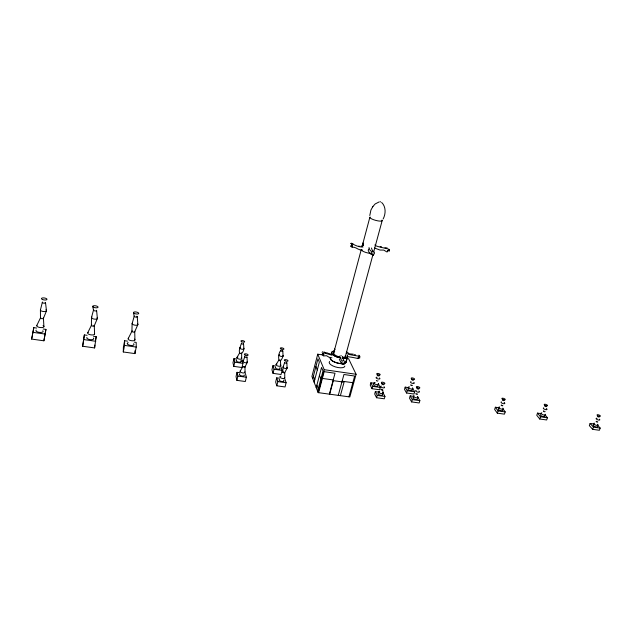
<?xml version="1.0" encoding="UTF-8"?>
<svg xmlns="http://www.w3.org/2000/svg" width="632" height="632" viewBox="0 0 632 632"><rect width="100%" height="100%" fill="white"/><g stroke="black" fill="none" stroke-linecap="round" stroke-linejoin="round"><path stroke-width="0.95" d="M284.748 377.999L284.755 372.603L287.133 368.061M91.403 325.377L91.49 317.564L93.496 310.099L92.707 306.354M358.644 358.02L358.478 358.036M134.261 342.11L136.188 342.386L136.228 347.063L134.948 353.604L123.287 351.969L124.544 345.396L124.63 340.727L127.522 341.138M123.287 351.969L123.382 347.237L124.63 340.727M131.922 331.334L132.12 323.631L134.205 316.269L133.494 312.571M243.897 348.904C242.822 355.532 237.553 354.994 239.868 348.098M322.62 354.821L322.589 354.228M282.765 372.106L283.049 367.034L284.708 362.428A1.106 0.435 13.7 0 0 286.075 363.187A1.106 0.435 13.7 0 0 286.62 362.594M351.037 246.599C350.27 244.742 351.763 247.618 351.1 245.808M241.614 353.391L241.266 352.956M373.678 254.38L373.37 255.36L373.18 254.435M87.09 335.323L84.364 334.928L82.658 346.249L94.595 347.932L96.19 336.635L93.465 336.24M344.053 363.669L343.769 364.569L343.618 363.55M94.595 347.932L94.84 345.096M369.791 215.528L370.913 210.061L372.88 206.49M362.365 246.164L363.052 242.893M82.658 346.249L84.364 334.928M334.162 351.7L334.565 348.911L335.023 349.749M43.142 328.995L45.946 329.398L43.892 340.798L31.6 339.068L33.773 327.645L36.585 328.048M32.864 333.396L33.773 327.645M43.892 340.798L45.946 329.398M95.685 339.447L96.19 336.635M358.984 356.819L358.707 357.412M236.66 359.039L233.943 358.644L232.979 362.8L233.777 366.355L241.969 367.508L242.949 363.345L242.088 359.813L241.701 361.472M233.777 366.355L234.741 362.175L233.943 358.644M239.836 372.714L237.04 372.319L236.044 376.577L236.882 380.353L245.327 381.515L246.338 377.241L245.429 373.488M31.6 339.068L32.485 335.3M236.882 380.353L237.885 376.072L237.04 372.319M275.607 366.054L272.945 365.675L271.942 369.783L273.024 373.362L281.058 374.492L282.085 370.376L280.932 366.821M273.024 373.362L274.043 369.23L272.945 365.675M279.431 378.228L276.705 377.849L275.663 382.044L276.808 385.82L285.048 386.95L286.114 382.739L284.89 378.987M276.808 385.82L277.859 381.594L276.705 377.849M42.336 302.349L40.424 309.949L40.48 317.888L36.719 325.638M322.565 354.9L317.738 354.189L311.924 376.475L318.141 392.614L349.828 396.943L356.093 374.27L348.619 358.771L346.692 358.486M312.761 378.647L317.959 358.763L319.35 362.128L314.104 382.131M316.229 387.645L321.546 367.453L322.999 370.945L317.627 391.271M318.141 392.614L324.208 369.68L317.738 354.189M318.599 392.677L324.161 371.671L335.023 373.228L329.398 394.147M333.68 353.122L361.259 249.585M362.018 246.741L369.846 217.337M369.001 247.554L369.831 249.956L371.979 252.026L371.474 253.835A1.572 1.422 -29.9 0 1 371.371 253.669C370.692 255.897 371.284 252.8 369.388 252.808L368.353 250.714A1.556 1.414 -31.5 0 1 368.219 250.477L368.606 249.016M329.667 394.186L333.309 380.646L344.077 382.163L340.395 395.656M345.483 356.085L372.959 254.617M373.733 251.773L382.194 220.521M347.426 356.574L345.965 361.978A8.082 3.026 15 0 1 344.717 363.234M346.154 362.025L347.624 356.622M338.27 395.363L343.942 374.5L354.671 376.04L348.935 396.817M350.515 243.565L351.274 243.209M374.642 383.324L370.881 382.795L370.226 385.093L372.035 388.696L379.619 389.762L380.274 387.448L378.41 383.861M372.035 388.696L372.69 386.381L370.881 382.795M379.184 392.188L375.353 391.65L374.681 393.997L376.561 397.733L384.272 398.792L384.951 396.446L383.016 392.725M376.561 397.733L377.233 395.379L375.353 391.65M408.872 387.661L405.191 387.139L404.519 389.407L406.558 393.001L413.968 394.036L414.647 391.761L412.554 388.182M406.558 393.001L407.237 390.71L405.191 387.139M413.944 396.414L410.2 395.885L409.512 398.2L411.622 401.92L419.158 402.955L419.861 400.641L417.689 396.935M411.622 401.92L412.317 399.598L410.2 395.885M411.732 379.579L412.712 380.33L413.66 380.061M498.917 407.727L495.377 407.229L494.635 409.465L497.321 413.162L504.447 414.15L505.197 411.906L503.001 408.959M497.321 413.162L498.071 410.918L495.377 407.229M239.883 347.892L241.424 343.334M243.178 361.33L244.782 356.661M388.475 249.917L389.517 250.999L387.613 250.588L387.685 251.591L386.934 251.986L383.774 250.09L379.974 250.035L374.5 248.013M540.968 413.597L537.524 413.115L536.766 415.311L539.72 419.008L546.648 419.964L547.423 417.76L545.013 414.813M539.72 419.008L540.486 416.796L537.524 413.115M280.703 350.555C276.65 355.374 279.123 367.374 283.081 356.061M593.962 423.969L590.13 423.44L589.332 425.605L592.642 429.333L599.381 430.258L600.187 428.085L597.39 424.988M592.642 429.333L593.448 427.153L590.13 423.44M382.684 389.778C382.494 390.9 379.627 389.115 381.531 389.209M134.679 331.879L137.784 324.761M383.15 218.972C385.868 213.893 386.073 206.632 381.633 202.445M87.769 332.661L91.466 325.243M128.225 338.523L131.97 331.2M244.963 366.987L247.317 362.373M358.534 357.491L358.06 357.831A1.485 0.632 -72.9 0 1 357.941 357.902M236.913 357.522L239.662 352.901M240.113 371.221L242.949 366.473M276.05 364.593L279.02 359.861M597.501 416.251L598.37 417.025L599.381 416.915M372.635 206.798L375.155 203.946L379.224 201.892M373.804 252.097C375.147 251.892 374.018 254.87 373.788 253.953M387.953 250.58L387.613 250.683A1.54 0.648 -69.8 0 1 387.298 250.896M363.131 243.952L362.91 244.173A1.509 1.145 -9.5 0 0 363.029 244.339M376.348 380.393L377.122 381.167L377.968 380.804M339.842 356.029C339.471 358.384 343.373 361.615 341.904 362.389C341.691 365.991 340.853 361.638 339.313 359.387M363.155 244.805L362.823 245.042A1.525 1.43 -42.3 0 0 363.123 245.406M380.164 201.924L380.638 201.742M596.371 421.228C595.226 421.655 598.52 422.753 597.643 421.678M342.852 360.469L343.089 360.485M544.997 405.744C543.662 406.147 547.201 407.395 546.364 406.234M501.46 404.914C500.125 405.278 503.428 406.487 502.74 405.373M334.62 351.463L334.454 351.479A1.446 1.051 25.8 0 1 334.66 351.353A1.469 1.335 -30 0 1 334.533 351.195L334.494 351.108M502.74 399.724C501.223 400.23 505.339 401.367 503.941 400.088M416.18 393.467C414.663 393.776 417.989 395.095 417.468 393.933M411.045 384.73C409.678 384.967 412.388 386.247 412.412 385.307M331.231 354.118L329.217 353.778M331.911 355.176L323.473 352.759L322.747 353.446L323.813 353.975L322.454 354.094L323.837 354.568L323.418 355.942L326.57 355.729L328.988 357.214L331.918 357.854M361.022 246.148L362.262 246.117M363.037 246.954C359.592 247.341 356.14 245.722 353.32 244.339C349.385 242.917 353.399 246.046 351.202 245.429C351.605 245.903 352.482 246.022 351.795 247.357C355.611 246.101 358.312 250.77 362.389 249.964M381.452 246.701L380.148 246.67M371.9 253.701L371.474 253.835M322.818 351.708L322.083 352.3M543.86 410.871C542.375 410.863 544.847 412.372 545.116 411.535M363.068 245.453L362.713 245.421A1.501 0.964 24.8 0 1 363.131 245.271M353.328 354.165L349.725 353.888M593.448 427.153L600.187 428.085M498.071 410.918L505.197 411.906M540.486 416.796L547.423 417.76M412.317 399.598L419.861 400.641M237.885 376.072L246.338 377.241M277.859 381.594L286.114 382.739M377.233 395.379L384.951 396.446M322.375 378.418L333.214 379.943M342.117 381.199L352.83 382.716M407.237 390.71L414.647 391.761M372.69 386.381L380.274 387.448M32.674 332.298L44.991 334.052M83.835 339.589L95.795 341.296M124.544 345.396L136.228 347.063M234.741 362.175L242.949 363.345M274.043 369.23L282.085 370.376M324.208 369.68L356.093 374.27M327.51 352.933L325.046 352.64M387.124 247.918L384.92 247.784M358.731 246.085L359.3 246.18M374.863 244.94C375.937 247.357 394.581 249.087 388.301 250.335M351.637 243.28L352.98 243.691M347.087 356.622C350.792 357.041 355.224 357.815 358.194 358.62C356.914 356.827 361.867 358.818 358.779 357.443C364.933 355.958 347.181 355.429 346.241 353.043M355.54 354.908L354.497 354.512M358.747 355.231L359.624 355.555M324.066 351.929L324.698 352.372M345.317 355.8L345.894 356.061M346.731 352.008L348.113 352.719M348.501 353.383L349.085 353.683M280.379 360.058L280.766 365.778M328.379 353.272L328.798 353.549M371.466 248.013L372.311 250.414L373.623 251.812M351.597 245.556L352.206 246.156A1.556 0.561 -77.8 0 1 351.992 246.322M323.26 354.26L323.671 354.671A1.501 0.529 -80.3 0 1 323.576 354.742M344.124 362.673L344.266 362.863A1.509 1.446 -79 0 1 344.021 363.045M342.244 356.385C342.568 358.826 346.131 363.803 344.124 363.187M315.913 366.568L317.288 369.989M319.46 375.384L320.89 378.931M313.409 376.166L314.76 379.642M316.893 385.133L318.299 388.743M352 245.003L352.071 245.295A1.548 0.656 -50.3 0 1 351.858 245.39M323.473 353.596L323.537 353.888A1.493 0.695 -53.4 0 1 323.331 353.96M382.716 389.889L383.134 393.072M45.528 302.831L46.492 310.849L43.434 318.323L43.916 326.681M96.601 310.573L97.383 318.449L94.271 325.796L94.595 334.012M137.231 316.727L137.871 324.493M243.541 343.761L243.905 348.69M246.962 357.096L247.325 362.152M282.788 350.973L283.073 355.848M286.841 362.855L287.125 367.832M342.062 363.368L342.062 363.432A1.517 1.303 -21.7 0 1 341.809 363.068M134.727 331.745L134.932 339.842M241.622 353.288L241.701 358.47M244.971 366.876L245.042 372.185M134.932 350.768L134.948 353.604M344.835 366.125A8.066 3.057 15 0 1 335.545 366.955A8.066 3.057 15 0 1 329.588 361.496M341.691 363.629A8.082 3.026 15 0 1 330.433 358.889M347.442 355.761A8.295 3.065 15 0 1 341.936 358.186M340.553 357.981A8.295 3.065 15 0 1 332.235 354.236A8.295 3.065 15 0 1 334.241 351.037M345.981 361.156A8.279 3.105 15 0 1 344.882 363.313M341.778 363.716A8.279 3.105 15 0 1 333.704 361.702A8.279 3.105 15 0 1 330.102 357.996M347.26 355.729A8.098 2.986 15 0 1 343.16 358.186M340.53 357.902A8.098 2.986 15 0 1 332.408 354.244A8.098 2.986 15 0 1 334.368 351.123M345.356 355.453A6.091 2.244 15 0 1 342.268 357.293M339.258 356.851A6.091 2.244 15 0 1 333.98 352.593M382.005 220.078A6.383 1.469 15.1 0 1 375.906 220.434A6.383 1.469 15.1 0 1 370.099 217.005M370.297 253.4A6.312 1.667 15 0 1 361.417 250.075M279.542 367.903A2.433 0.964 13.5 0 1 279.297 369.183A2.433 0.964 13.5 0 1 276.089 368.551A2.433 0.964 13.5 0 1 275.781 367.168M280.276 364.956A2.433 0.956 13.5 0 1 279.873 366.252A2.433 0.956 13.5 0 1 276.54 365.415A2.433 0.956 13.5 0 1 276.95 364.119M282.931 355.618A2.046 0.782 13.6 0 1 282.188 356.456A2.046 0.782 13.6 0 1 279.628 355.816A2.046 0.782 13.6 0 1 279.494 354.75M282.141 350.507A1.074 0.411 13.6 0 1 282.686 351.202A1.074 0.411 13.6 0 1 281.193 351.06A1.074 0.411 13.6 0 1 280.908 350.397M284.74 377.731A2.496 1.011 13.7 0 1 283.097 378.529A2.496 1.011 13.7 0 1 280.181 377.454A2.496 1.011 13.7 0 1 280.821 376.277M284.748 372.493A1.027 0.411 13.7 0 1 283.642 372.746A1.027 0.411 13.7 0 1 282.828 372.011M282.954 371.94A1.027 0.411 13.7 0 1 283.365 371.885M283.484 380.148A2.496 1.019 13.6 0 1 283.239 381.507A2.496 1.019 13.6 0 1 279.944 380.859A2.496 1.019 13.6 0 1 279.62 379.398M286.699 367.342A2.101 0.83 13.7 0 1 286.501 368.448A2.101 0.83 13.7 0 1 283.728 367.903A2.101 0.83 13.7 0 1 283.444 366.702M244.165 374.942A2.536 1.035 12.5 0 1 243.13 376.04A2.536 1.035 12.5 0 1 239.97 375.25A2.536 1.035 12.5 0 1 239.923 373.883M244.908 366.75A1.043 0.419 12.6 0 1 243.928 367.153A1.043 0.419 12.6 0 1 243.028 366.386M246.938 361.662A2.133 0.845 12.6 0 1 246.63 362.768A2.133 0.845 12.6 0 1 243.794 362.207A2.133 0.845 12.6 0 1 243.62 361.006M246.757 356.843A1.122 0.442 12.7 0 1 246.662 357.396A1.122 0.442 12.7 0 1 245.256 357.199A1.122 0.442 12.7 0 1 244.861 356.567M244.884 371.885A2.536 1.027 12.6 0 1 243.849 372.975A2.536 1.027 12.6 0 1 240.697 372.185A2.536 1.027 12.6 0 1 240.642 370.818M240.555 360.888A2.457 0.98 12.5 0 1 240.176 362.152A2.457 0.98 12.5 0 1 236.921 361.512A2.457 0.98 12.5 0 1 236.739 360.137M241.25 357.91A2.465 0.972 12.5 0 1 240.713 359.189A2.465 0.972 12.5 0 1 237.34 358.336A2.465 0.972 12.5 0 1 237.885 357.056M243.344 343.516A1.09 0.411 12.6 0 1 243.178 344.053A1.09 0.411 12.6 0 1 241.74 343.769A1.09 0.411 12.6 0 1 241.653 343.176M243.525 348.232A2.078 0.798 12.6 0 1 243.217 349.267A2.078 0.798 12.6 0 1 240.476 348.714A2.078 0.798 12.6 0 1 240.31 347.584M133.557 343.776A3.452 1.359 9.6 0 1 131.045 345.467A3.452 1.359 9.6 0 1 127.316 343.216M127.664 342.931A3.452 1.359 9.6 0 1 128.209 342.726M134.316 331.294A1.422 0.545 9.8 0 1 134.316 332.069A1.422 0.545 9.8 0 1 132.333 331.776A1.422 0.545 9.8 0 1 132.333 331.002M137.484 323.884A2.915 1.09 9.9 0 1 136.852 325.188A2.915 1.09 9.9 0 1 133.147 324.635A2.915 1.09 9.9 0 1 132.507 323.142M136.788 316.253A1.533 0.561 10 0 1 136.962 317.011A1.533 0.561 10 0 1 135.082 316.916A1.533 0.561 10 0 1 134.253 316.126M134.466 339.1A3.452 1.343 9.7 0 1 133.708 340.711A3.452 1.343 9.7 0 1 129.315 340.071A3.452 1.343 9.7 0 1 128.565 338.246M93.339 338.009A3.523 1.375 8.6 0 1 90.574 339.684A3.523 1.375 8.6 0 1 86.924 337.425M94.508 333.641A3.531 1.359 8.7 0 1 90.51 334.786A3.531 1.359 8.7 0 1 88.148 332.393M97.036 317.841A2.978 1.106 9 0 1 96.246 319.136A2.978 1.106 9 0 1 92.462 318.567A2.978 1.106 9 0 1 91.94 317.074M93.884 325.346A1.454 0.545 8.8 0 1 93.812 326.12A1.454 0.545 8.8 0 1 91.782 325.82A1.454 0.545 8.8 0 1 91.861 325.053M96.419 310.257A1.572 0.569 9.1 0 1 96.001 310.92A1.572 0.569 9.1 0 1 94.01 310.62A1.572 0.569 9.1 0 1 93.734 309.846M42.802 330.765A3.634 1.39 7.4 0 1 39.705 332.424A3.634 1.39 7.4 0 1 36.158 330.149M43.071 325.575A3.634 1.383 7.5 0 1 43.094 327.36A3.634 1.383 7.5 0 1 38.52 327.163A3.634 1.383 7.5 0 1 36.925 325.306M43.292 318.022A1.493 0.553 7.7 0 1 42.81 318.662A1.493 0.553 7.7 0 1 40.914 318.386A1.493 0.553 7.7 0 1 40.732 317.643M45.773 309.941A3.065 1.122 7.9 0 1 45.796 311.402A3.065 1.122 7.9 0 1 41.949 311.205A3.065 1.122 7.9 0 1 40.59 309.68M45.148 302.365A1.612 0.577 8 0 1 45.069 303.139A1.612 0.577 8 0 1 42.905 302.918A1.612 0.577 8 0 1 42.613 302.096M378.797 375.242A1.043 0.395 16.1 0 1 379.089 375.906A1.043 0.395 16.1 0 1 377.612 375.613A1.043 0.395 16.1 0 1 377.581 374.997M379.39 377.936A1.991 0.758 16.1 0 1 379.208 379.042A1.991 0.758 16.1 0 1 376.403 378.189A1.991 0.758 16.1 0 1 377.083 377.225M378.22 383.608A2.362 0.916 16.1 0 1 377.32 384.675A2.362 0.916 16.1 0 1 374.215 383.545A2.362 0.916 16.1 0 1 375.124 382.486M377.754 385.259A2.362 0.916 16.1 0 1 377.178 386.318A2.362 0.916 16.1 0 1 374.239 385.583A2.362 0.916 16.1 0 1 373.804 384.264M384.035 386.737A2.022 0.782 16.3 0 1 383.995 387.874A2.022 0.782 16.3 0 1 381.23 387.179A2.022 0.782 16.3 0 1 381.278 386.041M383.916 384.382A1.067 0.411 16.3 0 1 382.771 384.627A1.067 0.411 16.3 0 1 382.036 383.806M382.842 392.504A2.409 0.948 16.3 0 1 381.941 393.618A2.409 0.948 16.3 0 1 378.773 392.464A2.409 0.948 16.3 0 1 379.69 391.35M382.36 394.186A2.409 0.948 16.3 0 1 381.791 395.292A2.409 0.948 16.3 0 1 378.797 394.534A2.409 0.948 16.3 0 1 378.339 393.175M418.89 391.05A2.007 0.766 17.2 0 1 418.945 392.188A2.007 0.766 17.2 0 1 416.219 391.5A2.007 0.766 17.2 0 1 416.172 390.363M418.739 388.609A1.051 0.395 17.1 0 1 418.4 389.091A1.051 0.395 17.1 0 1 417.009 388.585A1.051 0.395 17.1 0 1 417.349 388.103M417.294 396.446A2.386 0.924 17.2 0 1 417.357 397.82A2.386 0.924 17.2 0 1 414.11 396.999A2.386 0.924 17.2 0 1 414.063 395.632M417.412 398.689A2.386 0.924 17.2 0 1 416.212 399.511A2.386 0.924 17.2 0 1 413.352 398.468A2.386 0.924 17.2 0 1 413.565 397.291M413.707 382.352A1.967 0.735 16.9 0 1 413.755 383.45A1.967 0.735 16.9 0 1 411.069 382.771A1.967 0.735 16.9 0 1 411.037 381.681M412.514 387.953A2.338 0.893 17 0 1 411.732 389.02A2.338 0.893 17 0 1 408.643 387.906A2.338 0.893 17 0 1 409.433 386.839M412.032 389.589A2.338 0.893 17 0 1 411.408 390.655A2.338 0.893 17 0 1 408.391 389.731A2.338 0.893 17 0 1 408.485 388.498M502.558 409.971A2.338 0.861 19.1 0 1 501.453 410.792A2.338 0.861 19.1 0 1 498.561 409.591A2.338 0.861 19.1 0 1 499.169 408.564M502.811 408.082A2.346 0.861 19.1 0 1 502.322 409.196A2.346 0.861 19.1 0 1 499.201 408.082A2.346 0.861 19.1 0 1 499.699 406.961M504.676 403.042A1.967 0.711 19 0 1 503.894 403.73A1.967 0.711 19 0 1 501.508 402.876A1.967 0.711 19 0 1 501.468 401.897M504.107 402.56A1.967 0.711 19 0 1 504.439 402.805M546.269 408.533A1.959 0.687 19.8 0 1 546.664 409.67A1.959 0.687 19.8 0 1 544.065 409.015A1.959 0.687 19.8 0 1 543.67 407.877M544.397 415.548A2.331 0.83 19.9 0 1 544.318 416.654A2.331 0.83 19.9 0 1 541.506 415.943A2.331 0.83 19.9 0 1 540.613 414.592M545.242 414.26A2.331 0.83 19.9 0 1 544.271 415.074A2.331 0.83 19.9 0 1 541.371 413.881A2.331 0.83 19.9 0 1 541.845 412.862M599.326 419.174A1.967 0.664 20.8 0 1 599.041 420.114A1.967 0.664 20.8 0 1 596.363 419.032A1.967 0.664 20.8 0 1 597.114 418.281M597.58 424.301A2.338 0.806 20.9 0 1 597.39 425.439A2.338 0.806 20.9 0 1 594.285 424.341A2.338 0.806 20.9 0 1 594.475 423.195M597.517 426.418A2.338 0.806 20.9 0 1 596.166 426.94A2.338 0.806 20.9 0 1 593.48 425.699A2.338 0.806 20.9 0 1 593.906 424.751M340.972 355.563A1.493 1.327 -25.6 0 1 341.209 355.587M372.019 253.487A1.564 1.493 80.2 0 1 371.679 253.092M322.304 354.276L322.265 354.362A1.406 0.521 13.4 0 0 322.518 354.773L323.007 355.034L322.304 354.276M343.84 364.095L343.373 364.214A1.422 0.695 17.7 0 1 342.433 364.079L341.849 363.803L343.84 364.095M373.465 254.775L372.998 254.846A1.477 0.561 17.6 0 1 372.027 254.672L371.411 254.404L373.465 254.775M372.422 251.102L372.912 251.188L372.414 251.102M281.027 348.975A1.864 0.703 13.6 0 0 283.918 349.077A1.864 0.703 13.6 0 0 281.39 347.813A1.864 0.703 13.6 0 0 281.027 348.975M285.04 360.833A1.912 0.743 13.7 0 0 288.01 360.919A1.912 0.743 13.7 0 0 285.403 359.6A1.912 0.743 13.7 0 0 285.04 360.833M245.018 355.034A1.943 0.758 12.7 0 0 248.092 355.129A1.943 0.758 12.7 0 0 245.516 353.809A1.943 0.758 12.7 0 0 245.018 355.034M241.645 341.722A1.888 0.711 12.6 0 0 244.631 341.841A1.888 0.711 12.6 0 0 242.143 340.577A1.888 0.711 12.6 0 0 241.645 341.722M134.276 313.385A2.654 0.964 10.1 0 0 138.653 313.614A2.654 0.964 10.1 0 0 135.422 311.924A2.654 0.964 10.1 0 0 134.276 313.385M93.433 307.168A2.718 0.98 9.2 0 0 97.968 307.405A2.718 0.98 9.2 0 0 94.776 305.714A2.718 0.98 9.2 0 0 93.433 307.168M42.636 299.584A2.797 0.995 8.1 0 0 46.973 299.37A2.797 0.995 8.1 0 0 43.008 297.901A2.797 0.995 8.1 0 0 42.636 299.584M377.201 374.421A1.809 0.679 16.1 0 0 380.14 374.847A1.809 0.679 16.1 0 0 378.039 373.457A1.809 0.679 16.1 0 0 377.201 374.421M381.831 383.197A1.841 0.711 16.3 0 0 384.817 383.624A1.841 0.711 16.3 0 0 382.668 382.186A1.841 0.711 16.3 0 0 381.831 383.197M416.867 387.574A1.825 0.687 17.1 0 0 419.782 387.985A1.825 0.687 17.1 0 0 417.594 386.563A1.825 0.687 17.1 0 0 416.867 387.574M411.701 378.908A1.785 0.664 16.9 0 0 414.568 379.318A1.785 0.664 16.9 0 0 412.427 377.936A1.785 0.664 16.9 0 0 411.701 378.908M502.503 399.242A1.793 0.64 19 0 0 505.26 399.629A1.793 0.64 19 0 0 502.954 398.223A1.793 0.64 19 0 0 502.503 399.242M544.555 405.065A1.778 0.616 19.8 0 0 547.446 405.791A1.778 0.616 19.8 0 0 545.614 404.346A1.778 0.616 19.8 0 0 544.555 405.065M597.461 415.54A1.785 0.6 20.7 0 0 600.321 416.259A1.785 0.6 20.7 0 0 598.378 414.797A1.785 0.6 20.7 0 0 597.461 415.54"/></g></svg>
